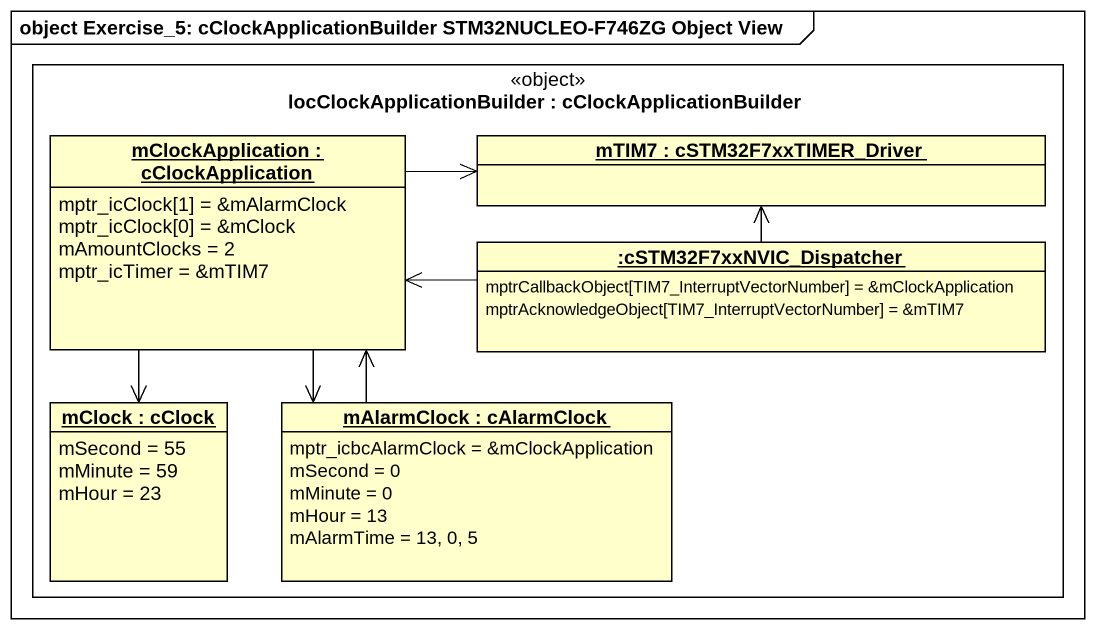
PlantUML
@startuml
mainframe object Exercise_5: cClockApplicationBuilder STM32NUCLEO-F746ZG Object View
hide circle
hide empty members
rectangle "locClockApplicationBuilder : cClockApplicationBuilder" as locClockApplicationBuilder <<object>> {
  object "mClockApplication : cClockApplication" as mClockApplication {
    mptr_icClock[1] = &mAlarmClock
    mptr_icClock[0] = &mClock
    mAmountClocks = 2
    mptr_icTimer = &mTIM7
  }
  object "mTIM7 : cSTM32F7xxTIMER_Driver" as mTIM7
  object ":cSTM32F7xxNVIC_Dispatcher" as cSTM32F7xxNVIC_Dispatcher {
    mptrCallbackObject[TIM7_InterruptVectorNumber] = &mClockApplication
    mptrAcknowledgeObject[TIM7_InterruptVectorNumber] = &mTIM7
  }
  object "mClock : cClock" as mClock {
    mSecond = 55
    mMinute = 59
    mHour = 23
  }
  object "mAlarmClock : cAlarmClock" as mAlarmClock {
    mptr_icbcAlarmClock = &mClockApplication
    mSecond = 0
    mMinute = 0
    mHour = 13
    mAlarmTime = 13, 0, 5
  }
}
mClockApplication -right-> mTIM7
mClockApplication --> mClock
mClockApplication --> mAlarmClock
cSTM32F7xxNVIC_Dispatcher -left-> mClockApplication
cSTM32F7xxNVIC_Dispatcher -up-> mTIM7
mAlarmClock -up-> mClockApplication
@enduml
